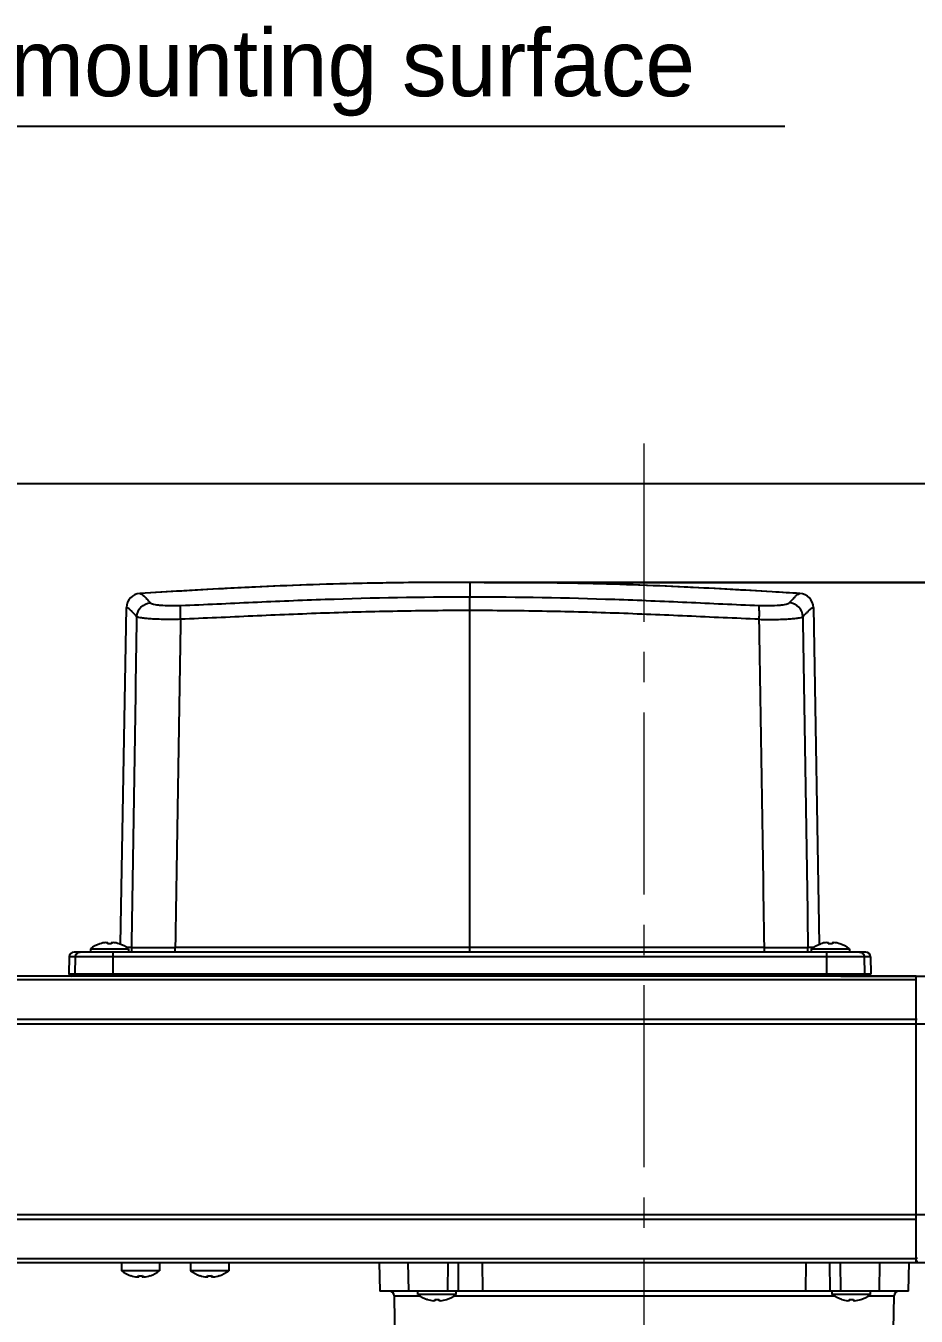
# Model space of a CAD drawing. Header units: millimetres. Extents: x 4086 to 8300, y 123 to 1549.
# Drawn here: x 6868.9 to 6962.2, y 1010.3 to 1145.4 of the extents above; entities that cross this region are included whole.
import ezdxf
from ezdxf import colors
from ezdxf.entities.mleader import LeaderData, LeaderLine
from ezdxf.math import Vec2, Vec3

# ---------------------------------------------------------------- set-up
doc = ezdxf.new("R2010")
doc.units = ezdxf.units.MM
doc.linetypes.add('CENTER2', pattern=[28.575, 19.05, -3.175, 3.175, -3.175])
doc.layers.add('中心线层', color=7, linetype='CENTER2', lineweight=0)
doc.layers.add('标注层', color=7, linetype='Continuous', lineweight=0)
doc.layers.add('外形图', color=7, linetype='Continuous')
doc.styles.add('思源黑', font='SourceHanSansCN-Normal.ttf')
doc.dimstyles.new('尺寸标注_1_4比例', dxfattribs={"dimtxt": 7, "dimasz": 6, "dimexe": 2, "dimexo": 1.5, "dimgap": 1, "dimtad": 1, "dimdec": 1, "dimlfac": 4, "dimdsep": 46, "dimtxsty": '思源黑', "dimcen": 0.09, "dimadec": 0, "dimazin": 0, "dimtp": 0.01, "dimtm": 0.01, "dimtfac": 1, "dimtdec": 1, "dimtofl": 0, "dimtmove": 0, "dimatfit": 3, "dimfxl": 1, "dimtolj": 1, "dimarcsym": 0})

# ---------------------------------------------------------------- blocks, each defined once
blk = doc.blocks.new('*D1290')
at = {"layer": 'Defpoints', "color": 0}
for p in [(6705.98, 1089.99), (6723.13, 1089.99), (7085.41, 872.48)]:
    blk.add_point(p, dxfattribs=at)
at = {"layer": '标注层', "color": 0, "lineweight": -2}
for p, q in [((6721.63, 1089.99), (6703.98, 1089.99)), ((6705.98, 878.48), (6705.98, 1083.99)), ((7083.91, 872.48), (6703.98, 872.48))]:
    blk.add_line(p, q, dxfattribs=at)
at = {"layer": '标注层', "color": 0}
for points in [[(6706.98, 1083.99), (6704.98, 1083.99), (6705.98, 1089.99)], [(6704.98, 878.48), (6706.98, 878.48), (6705.98, 872.48)]]:
    blk.add_solid(points, dxfattribs=at)
at = {"layer": '标注层', "color": 0, "insert": (6701.35, 981.24), "char_height": 7, "attachment_point": 5, "rotation": 90, "style": '思源黑'}
blk.add_mtext('\\A1;435.2', dxfattribs=at)
blk = doc.blocks.new('*D1292')
at = {"layer": 'Defpoints', "color": 0}
for p in [(6827.13, 1097.49), (6990.69, 1097.49), (6915.43, 1087.13)]:
    blk.add_point(p, dxfattribs=at)
at = {"layer": '标注层', "color": 0, "lineweight": -2}
for p, q in [((6990.69, 1103.49), (6990.69, 1121.12)), ((6828.63, 1097.49), (6992.69, 1097.49)), ((6916.93, 1087.13), (6992.69, 1087.13)), ((6990.69, 1081.13), (6990.69, 1075.13))]:
    blk.add_line(p, q, dxfattribs=at)
at = {"layer": '标注层', "color": 0}
for points in [[(6989.69, 1103.49), (6991.69, 1103.49), (6990.69, 1097.49)], [(6991.69, 1081.13), (6989.69, 1081.13), (6990.69, 1087.13)]]:
    blk.add_solid(points, dxfattribs=at)
at = {"layer": '标注层', "color": 0, "insert": (6986.13, 1115.3), "char_height": 7, "attachment_point": 5, "rotation": 90, "style": '思源黑'}
blk.add_mtext('\\A1;22', dxfattribs=at)
blk = doc.blocks.new('*D1293')
at = {"layer": 'Defpoints', "color": 0}
for p in [(6915.43, 1087.14), (6990.69, 1087.14), (6952.79, 1045.88)]:
    blk.add_point(p, dxfattribs=at)
at = {"layer": '标注层', "color": 0, "lineweight": -2}
for p, q in [((6916.93, 1087.14), (6992.69, 1087.14)), ((6990.69, 1051.88), (6990.69, 1081.14)), ((6954.29, 1045.88), (6992.69, 1045.88))]:
    blk.add_line(p, q, dxfattribs=at)
at = {"layer": '标注层', "color": 0}
for points in [[(6991.69, 1081.14), (6989.69, 1081.14), (6990.69, 1087.14)], [(6989.69, 1051.88), (6991.69, 1051.88), (6990.69, 1045.88)]]:
    blk.add_solid(points, dxfattribs=at)
at = {"layer": '标注层', "color": 0, "insert": (6986.06, 1066.51), "char_height": 7, "attachment_point": 5, "rotation": 90, "style": '思源黑'}
blk.add_mtext('\\A1;80.3', dxfattribs=at)
blk = doc.blocks.new('*D1294')
at = {"layer": 'Defpoints', "color": 0}
for p in [(6962.18, 1045.88), (6990.69, 1045.88), (6933.68, 1015.88)]:
    blk.add_point(p, dxfattribs=at)
at = {"layer": '标注层', "color": 0, "lineweight": -2}
for p, q in [((6963.68, 1045.88), (6992.69, 1045.88)), ((6990.69, 1021.88), (6990.69, 1039.88)), ((6935.18, 1015.88), (6992.69, 1015.88))]:
    blk.add_line(p, q, dxfattribs=at)
at = {"layer": '标注层', "color": 0}
for points in [[(6991.69, 1039.88), (6989.69, 1039.88), (6990.69, 1045.88)], [(6989.69, 1021.88), (6991.69, 1021.88), (6990.69, 1015.88)]]:
    blk.add_solid(points, dxfattribs=at)
at = {"layer": '标注层', "color": 0, "insert": (6986.06, 1030.88), "char_height": 7, "attachment_point": 5, "rotation": 90, "style": '思源黑'}
blk.add_mtext('\\A1;120', dxfattribs=at)
blk = doc.blocks.new('*D1296')
at = {"layer": 'Defpoints', "color": 0}
for p in [(6825.63, 1097.49), (7146.83, 1097.49), (7071.18, 836.63)]:
    blk.add_point(p, dxfattribs=at)
at = {"layer": '标注层', "color": 0, "lineweight": -2}
for p, q in [((6827.13, 1097.49), (7148.83, 1097.49)), ((7146.83, 842.63), (7146.83, 1091.49)), ((7072.68, 836.63), (7148.83, 836.63))]:
    blk.add_line(p, q, dxfattribs=at)
at = {"layer": '标注层', "color": 0}
for points in [[(7147.83, 1091.49), (7145.83, 1091.49), (7146.83, 1097.49)], [(7145.83, 842.63), (7147.83, 842.63), (7146.83, 836.63)]]:
    blk.add_solid(points, dxfattribs=at)
at = {"layer": '标注层', "color": 0, "insert": (7142.2, 969.51), "char_height": 7, "attachment_point": 5, "rotation": 90, "style": '思源黑'}
blk.add_mtext('\\A1;523.7', dxfattribs=at)
blk = doc.blocks.new('*D1348')
at = {"layer": 'Defpoints', "color": 0}
for p in [(6763.68, 1015.88), (6766.1, 1015.88), (6905.35, 908.39)]:
    blk.add_point(p, dxfattribs=at)
at = {"layer": '标注层', "color": 0, "lineweight": -2}
for p, q in [((6765.18, 1015.88), (6768.1, 1015.88)), ((6766.1, 914.39), (6766.1, 1009.88)), ((6903.85, 908.39), (6764.1, 908.39))]:
    blk.add_line(p, q, dxfattribs=at)
at = {"layer": '标注层', "color": 0}
for points in [[(6767.1, 1009.88), (6765.1, 1009.88), (6766.1, 1015.88)], [(6765.1, 914.39), (6767.1, 914.39), (6766.1, 908.39)]]:
    blk.add_solid(points, dxfattribs=at)
at = {"layer": '标注层', "color": 0, "insert": (6761.46, 962.14), "char_height": 7, "attachment_point": 5, "rotation": 90, "style": '思源黑'}
blk.add_mtext('\\A1;430', dxfattribs=at)
blk = doc.blocks.new('*D1349')
at = {"layer": 'Defpoints', "color": 0}
for p in [(6817.4, 1097.49), (7115.06, 1097.49), (7067.16, 1012.17)]:
    blk.add_point(p, dxfattribs=at)
at = {"layer": '标注层', "color": 0, "lineweight": -2}
for p, q in [((6818.9, 1097.49), (7117.06, 1097.49)), ((7115.06, 1018.17), (7115.06, 1091.49)), ((7068.66, 1012.17), (7117.06, 1012.17))]:
    blk.add_line(p, q, dxfattribs=at)
at = {"layer": '标注层', "color": 0}
for points in [[(7116.06, 1091.49), (7114.06, 1091.49), (7115.06, 1097.49)], [(7114.06, 1018.17), (7116.06, 1018.17), (7115.06, 1012.17)]]:
    blk.add_solid(points, dxfattribs=at)
at = {"layer": '标注层', "color": 0, "insert": (7110.43, 1054.83), "char_height": 7, "attachment_point": 5, "rotation": 90, "style": '思源黑'}
blk.add_mtext('\\A1;167.3', dxfattribs=at)

msp = doc.modelspace()

# ---------------------------------------------------------------- linework, layer by layer
at = {"layer": '中心线层'}
msp.add_line((6933.6752, 854.417), (6933.6752, 1101.6827), dxfattribs=at)
at = {"layer": '外形图', "color": 7, "linetype": 'Continuous'}
for p, q in [((6900.6154, 1086.9401), (6897.7497, 1086.8452)), ((6903.5792, 1087.0163), (6900.6155, 1086.9401)), ((6906.6399, 1087.0729), (6903.5791, 1087.0163)), ((6904.1341, 1087.0282), (6903.8866, 1087.023)), ((6909.7986, 1087.1105), (6906.6399, 1087.0729)), ((6914.259, 1087.1338), (6909.7986, 1087.1105)), ((6917.3203, 1087.1321), (6913.0623, 1087.1305)), ((6915.4252, 1087.1346), (6915.4252, 1087.1351)), ((6915.4252, 1087.1351), (6915.4252, 1086.2325)), ((6921.0518, 1087.1105), (6917.3203, 1087.1321)), ((6926.9641, 1087.023), (6926.7167, 1087.0282)), ((6880.8565, 1085.9683), (6880.8571, 1085.9683)), ((6889.7427, 1086.4795), (6887.2578, 1086.3434)), ((6892.761, 1086.6326), (6892.5945, 1086.6245)), ((6897.7499, 1086.8452), (6894.9836, 1086.7342)), ((6915.4252, 1086.2325), (6915.4252, 1085.6334)), ((6915.4252, 1084.1871), (6915.4252, 1085.6335)), ((6938.2572, 1086.6245), (6938.0912, 1086.6325)), ((6949.9933, 1085.9683), (6943.5926, 1086.3434)), ((6949.9933, 1085.9683), (6949.9938, 1085.9683)), ((6878.8319, 1049.2195), (6879.4459, 1084.4972)), ((6951.4044, 1084.4971), (6952.0185, 1049.2139)), ((6915.4252, 1048.3846), (6915.4252, 1084.1871)), ((6876.6676, 1049.2745), (6876.6714, 1049.2679)), ((6877.4552, 1049.406), (6877.4552, 1049.2679)), ((6877.8952, 1049.406), (6877.8952, 1049.2679)), ((6878.6789, 1049.2679), (6878.6827, 1049.2745)), ((6952.1676, 1049.2745), (6952.1714, 1049.2679)), ((6952.9552, 1049.406), (6952.9552, 1049.2679)), ((6953.3952, 1049.406), (6953.3952, 1049.2679)), ((6954.1789, 1049.2679), (6954.1827, 1049.2745)), ((6873.4602, 1047.8933), (6873.4296, 1046.139)), ((6957.3901, 1047.8933), (6873.4602, 1047.8933)), ((6956.8902, 1048.3846), (6873.9601, 1048.3846)), ((6874.0782, 1046.139), (6874.1087, 1047.8933)), ((6875.6752, 1048.7464), (6875.6752, 1048.3846)), ((6875.6752, 1048.7464), (6879.6752, 1048.7464)), ((6878.0613, 1045.8846), (6878.0613, 1048.3846)), ((6880.0107, 1048.8846), (6879.4765, 1048.8846)), ((6879.6752, 1048.7464), (6879.6752, 1048.3846)), ((6880.0063, 1048.3846), (6880.0063, 1048.8846)), ((6880.0071, 1048.8847), (6884.5643, 1048.8845)), ((6884.5635, 1048.3846), (6884.5635, 1048.8846)), ((6946.2862, 1048.8846), (6950.8432, 1048.8847)), ((6946.2868, 1048.3846), (6946.2868, 1048.8846)), ((6951.3956, 1048.8846), (6950.8396, 1048.8846)), ((6950.844, 1048.3846), (6950.844, 1048.8846)), ((6951.1752, 1048.7464), (6955.1752, 1048.7464)), ((6951.1752, 1048.7464), (6951.1752, 1048.3846)), ((6952.789, 1048.3846), (6952.789, 1045.8846)), ((6955.1752, 1048.7464), (6955.1752, 1048.3846)), ((6956.7416, 1047.8933), (6956.7721, 1046.139)), ((6957.3901, 1047.8933), (6957.4207, 1046.139)), ((6962.1752, 1045.8846), (6763.6752, 1045.8846)), ((6962.1752, 1045.4768), (6763.6752, 1045.4768)), ((6873.4296, 1046.139), (6957.4207, 1046.139)), ((6962.1752, 1015.8846), (6962.1752, 1045.8846)), ((6763.6752, 1041.3846), (6962.1752, 1041.3846)), ((6761.0946, 1040.8846), (6964.7557, 1040.8846)), ((6964.7557, 1020.8846), (6761.0946, 1020.8846)), ((6962.1752, 1020.3846), (6763.6752, 1020.3846)), ((6763.6752, 1016.2924), (6962.1752, 1016.2924)), ((6763.6752, 1015.8846), (6962.1752, 1015.8846)), ((6878.9252, 1015.8846), (6878.9252, 1015.0229)), ((6882.9252, 1015.8846), (6882.9252, 1015.0229)), ((6886.1752, 1015.8846), (6886.1752, 1015.0229)), ((6890.1752, 1015.8846), (6890.1752, 1015.0229)), ((6905.9252, 1015.8846), (6905.9775, 1012.8846)), ((6909.0294, 1012.8846), (6908.9771, 1015.8846)), ((6913.1009, 1015.8846), (6913.0813, 1012.8846)), ((6914.2219, 1012.8846), (6914.2415, 1015.8846)), ((6916.6986, 1015.8846), (6916.7306, 1012.8846)), ((6950.6196, 1012.8846), (6950.6516, 1015.8846)), ((6953.1084, 1015.8846), (6953.128, 1012.8846)), ((6954.2693, 1012.8846), (6954.2497, 1015.8846)), ((6958.3209, 1012.8846), (6958.3732, 1015.8846)), ((6961.3728, 1012.8846), (6961.4252, 1015.8846)), ((6882.9252, 1015.0229), (6878.9252, 1015.0229)), ((6879.9214, 1014.5013), (6879.9176, 1014.4947)), ((6880.7052, 1014.3632), (6880.7052, 1014.5013)), ((6881.1452, 1014.5013), (6881.1452, 1014.3632)), ((6881.9327, 1014.4947), (6881.9289, 1014.5013)), ((6890.1752, 1015.0229), (6886.1752, 1015.0229)), ((6887.1714, 1014.5013), (6887.1676, 1014.4947)), ((6887.9552, 1014.3632), (6887.9552, 1014.5013)), ((6888.3952, 1014.5013), (6888.3952, 1014.3632)), ((6889.1827, 1014.4947), (6889.1789, 1014.5013)), ((6961.3728, 1012.8846), (6905.9775, 1012.8846)), ((6909.9752, 1012.5229), (6909.9752, 1012.8846)), ((6913.9752, 1012.5229), (6913.9752, 1012.8846)), ((6953.3752, 1012.5229), (6953.3752, 1012.8846)), ((6957.3752, 1012.5229), (6957.3752, 1012.8846)), ((6907.4859, 1012.3757), (6907.7214, 998.8846)), ((6907.4859, 1012.3757), (6910.2099, 1012.3757)), ((6913.9752, 1012.5229), (6909.9752, 1012.5229)), ((6910.9714, 1012.0013), (6910.9676, 1011.9947)), ((6911.7552, 1012.0013), (6911.7552, 1011.8632)), ((6912.1952, 1011.8632), (6912.1952, 1012.0013)), ((6912.9827, 1011.9947), (6912.9789, 1012.0013)), ((6913.7363, 1012.3757), (6953.6063, 1012.3757)), ((6957.3752, 1012.5229), (6953.3752, 1012.5229)), ((6954.3714, 1012.0013), (6954.3676, 1011.9947)), ((6955.1552, 1012.0013), (6955.1552, 1011.8632)), ((6955.5952, 1012.0013), (6955.5952, 1011.8632)), ((6956.3827, 1011.9947), (6956.3789, 1012.0013)), ((6957.1636, 1012.3757), (6959.8644, 1012.3757)), ((6959.6289, 998.8846), (6959.8644, 1012.3757))]:
    msp.add_line(p, q, dxfattribs=at)
for points in [[(6927.2713, 1087.0163), (6924.2105, 1087.0729), (6921.0518, 1087.1105)], [(6938.5359, 1086.6109), (6935.8669, 1086.7342), (6933.1006, 1086.8452), (6930.235, 1086.9401), (6927.2713, 1087.0163)], [(6887.2581, 1086.3434), (6884.8619, 1086.206), (6880.8571, 1085.9683)], [(6894.9836, 1086.7342), (6892.3147, 1086.6109), (6889.7429, 1086.4795)], [(6943.5926, 1086.3434), (6941.1078, 1086.4795), (6938.5359, 1086.6109)]]:
    msp.add_lwpolyline(points, dxfattribs=at)
for centre, radius, start, end in [((6912.4498, 684.3016), 402.8124, 91.218127, 92.801642), ((6914.2887, 589.382), 497.7497, 90.172534, 91.168968), ((6916.5617, 589.3896), 497.7422, 88.830962, 89.827473), ((6917.9403, 671.1866), 415.9343, 87.223073, 88.756851), ((6880.9465, 1084.471), 1.5, 93.442847, 178.999994), ((6949.9038, 1084.471), 1.5, 0.999955, 86.55718), ((6953.7041, 1081.3619), 5.9999, 135.968159, 136.324452), ((6875.1319, 1079.2017), 6.9094, 44.246299, 44.79126), ((6877.6752, 1046.1846), 3.2425, 96.552172, 108.032352), ((6877.6751, 1045.6043), 3.6702, 86.563644, 93.436356), ((6877.6752, 1046.1846), 3.2425, 71.967648, 83.447828), ((6877.6635, 1046.1627), 3.2745, 52.095773, 71.865149), ((6953.1752, 1046.1846), 3.2425, 96.552172, 108.032352), ((6953.1751, 1045.6043), 3.6702, 86.563644, 93.436356), ((6953.1752, 1046.1846), 3.2425, 71.967648, 83.447828), ((6953.1752, 1046.1846), 3.25, 52.020128, 71.939792), ((6873.9601, 1047.8846), 0.5, 89.999638, 178.999828), ((6956.8902, 1047.8846), 0.5, 1.000172, 90.000362), ((6873.6796, 1046.1346), 0.25, 178.999847, 269.999992), ((6957.1708, 1046.1346), 0.25, 270.000008, 1.000153), ((6962.4252, 1016.1346), 0.25, 180, 270), ((6880.9252, 1017.5846), 3.25, 232.020128, 251.939792), ((6880.9252, 1017.5846), 3.2425, 251.967648, 263.447828), ((6880.9252, 1018.1674), 3.6727, 266.565833, 273.434167), ((6880.9252, 1017.5846), 3.2425, 276.552172, 288.032352), ((6880.9252, 1017.5846), 3.25, 288.060208, 307.979872), ((6888.1752, 1017.5846), 3.25, 232.020128, 251.939792), ((6888.1752, 1017.5846), 3.2425, 251.967648, 263.447828), ((6888.1752, 1018.1674), 3.6727, 266.565833, 273.434167), ((6888.1752, 1017.5846), 3.2425, 276.552172, 288.032352), ((6888.1752, 1017.5846), 3.25, 288.060208, 307.979872), ((6906.986, 1012.3669), 0.5, 1, 89), ((6960.3643, 1012.3669), 0.5, 91, 179), ((6911.9752, 1015.0846), 3.2425, 251.967648, 263.447828), ((6911.9751, 1015.665), 3.6702, 266.563644, 273.436356), ((6911.9752, 1015.0846), 3.2425, 276.552172, 288.032352), ((6911.9752, 1015.0846), 3.25, 288.060208, 307.979872), ((6955.3752, 1015.0846), 3.2425, 251.967648, 263.447828), ((6955.3751, 1015.665), 3.6702, 266.563644, 273.436356), ((6955.3752, 1015.0846), 3.2425, 276.552172, 288.032352), ((6955.3635, 1015.1065), 3.2745, 288.134851, 307.904227)]:
    msp.add_arc(centre, radius, start, end, dxfattribs=at)
for points, knots in [([(6892.5945, 1086.6245), (6891.6065, 1086.5768), (6887.6928, 1086.3762), (6883.7808, 1086.1442), (6880.8565, 1085.9683)], [0, 0, 0, 0, 0.25241043, 1, 1, 1, 1]), ([(6880.8571, 1085.9683), (6880.872, 1085.9692), (6880.9292, 1085.9539), (6881.0519, 1085.8954), (6881.2493, 1085.7463), (6881.3925, 1085.603), (6881.4781, 1085.513)], [0, 0, 0, 0, 0.0574649, 0.22186709, 0.52287428, 1, 1, 1, 1]), ([(6885.1546, 1084.7179), (6887.6668, 1084.8189), (6892.6994, 1085.0582), (6902.786, 1085.4857), (6910.3679, 1085.6257), (6915.4252, 1085.6335)], [0, 0, 0, 0, 0.24904439, 0.49905633, 1, 1, 1, 1]), ([(6915.4252, 1085.6335), (6920.4824, 1085.6257), (6928.0643, 1085.4857), (6938.1509, 1085.0582), (6943.1835, 1084.8189), (6945.6957, 1084.7179)], [0, 0, 0, 0, 0.50094308, 0.75095521, 1, 1, 1, 1]), ([(6949.9938, 1085.9683), (6949.0299, 1086.0263), (6945.1185, 1086.2599), (6941.2064, 1086.4819), (6938.2572, 1086.6245)], [0, 0, 0, 0, 0.24646333, 1, 1, 1, 1]), ([(6949.3904, 1085.5322), (6949.4738, 1085.6183), (6949.6137, 1085.7552), (6949.8043, 1085.8991), (6949.9241, 1085.9546), (6949.9791, 1085.9683), (6949.9935, 1085.9682)], [0, 0, 0, 0, 0.47664093, 0.77797375, 0.94275624, 1, 1, 1, 1]), ([(6880.0353, 1084.0695), (6879.9883, 1084.1169), (6879.9019, 1084.201), (6879.7799, 1084.3092), (6879.6784, 1084.3877), (6879.5964, 1084.4408), (6879.5325, 1084.4724), (6879.4922, 1084.4889), (6879.467, 1084.4935), (6879.4578, 1084.4979), (6879.4468, 1084.4943), (6879.4468, 1084.4971)], [0, 0, 0, 0, 0.27177587, 0.49112707, 0.66334589, 0.7940228, 0.88865402, 0.95209346, 0.97340349, 0.98830428, 1, 1, 1, 1]), ([(6880.5494, 1083.5308), (6880.5609, 1083.893), (6880.8693, 1084.6346), (6881.6006, 1084.9671), (6881.9633, 1084.9905)], [0, 0, 0, 0, 0.49923551, 1, 1, 1, 1]), ([(6881.4781, 1085.513), (6881.5134, 1085.4759), (6881.6754, 1085.302), (6881.835, 1085.1259), (6881.9633, 1084.9906)], [0, 0, 0, 0, 0.21530486, 1, 1, 1, 1]), ([(6881.9632, 1084.9905), (6881.9951, 1084.9567), (6882.1105, 1084.9035), (6882.3277, 1084.8436), (6882.6374, 1084.7908), (6883.2011, 1084.7286), (6884.0506, 1084.6924), (6884.768, 1084.7023), (6885.1546, 1084.7179)], [0, 0, 0, 0, 0.04316764, 0.11353324, 0.21114246, 0.33373717, 0.6406062, 1, 1, 1, 1]), ([(6885.1139, 1083.2635), (6885.1074, 1083.4308), (6885.0987, 1083.7524), (6885.1009, 1084.1845), (6885.1131, 1084.4839), (6885.1346, 1084.6466), (6885.1463, 1084.6998), (6885.1546, 1084.7179)], [0, 0, 0, 0, 0.34440599, 0.6615025, 0.88933813, 0.95907315, 1, 1, 1, 1]), ([(6945.6957, 1084.7179), (6946.0823, 1084.7024), (6946.7996, 1084.6924), (6947.6492, 1084.7287), (6948.2128, 1084.7908), (6948.5225, 1084.8435), (6948.7398, 1084.9035), (6948.8551, 1084.9568), (6948.887, 1084.9905)], [0, 0, 0, 0, 0.3593919, 0.66625149, 0.78884027, 0.8864554, 0.95683319, 1, 1, 1, 1]), ([(6945.7364, 1083.2635), (6945.7429, 1083.4287), (6945.7515, 1083.7481), (6945.7495, 1084.1791), (6945.7375, 1084.4802), (6945.7159, 1084.6452), (6945.7042, 1084.6995), (6945.6957, 1084.7179)], [0, 0, 0, 0, 0.34016508, 0.65682998, 0.88720823, 0.95826029, 1, 1, 1, 1]), ([(6948.887, 1084.9905), (6948.9325, 1085.0389), (6949.0921, 1085.21), (6949.2488, 1085.384), (6949.3646, 1085.5053)], [0, 0, 0, 0, 0.28356399, 1, 1, 1, 1]), ([(6950.3009, 1083.5308), (6950.2894, 1083.8934), (6949.9806, 1084.635), (6949.2493, 1084.9671), (6948.887, 1084.9905)], [0, 0, 0, 0, 0.49980152, 1, 1, 1, 1]), ([(6951.4044, 1084.4971), (6951.4043, 1084.5002), (6951.3865, 1084.5007), (6951.348, 1084.4821), (6951.23, 1084.434), (6951.0506, 1084.2984), (6950.9132, 1084.1648), (6950.83, 1084.0811)], [0, 0, 0, 0, 0.01275331, 0.04981188, 0.20850364, 0.5081117, 1, 1, 1, 1]), ([(6880.5494, 1083.5308), (6880.5052, 1083.5768), (6880.349, 1083.7405), (6880.1948, 1083.9062), (6880.0814, 1084.0226)], [0, 0, 0, 0, 0.28180813, 1, 1, 1, 1]), ([(6885.1136, 1083.2635), (6884.5614, 1083.2516), (6883.7592, 1083.2438), (6882.7353, 1083.2684), (6882.0758, 1083.2987), (6881.5185, 1083.3408), (6881.0767, 1083.3905), (6880.7688, 1083.4489), (6880.6029, 1083.495), (6880.5531, 1083.5308)], [0, 0, 0, 0, 0.36137411, 0.52469422, 0.67004366, 0.79317388, 0.89061984, 0.95989858, 1, 1, 1, 1]), ([(6915.4252, 1084.1871), (6912.8962, 1084.1779), (6907.8385, 1084.131), (6901.5188, 1083.9596), (6896.4662, 1083.7679), (6891.4196, 1083.5406), (6887.6357, 1083.3732), (6885.1138, 1083.2635)], [0, 0, 0, 0, 0.25015964, 0.50029638, 0.62532816, 0.75031079, 1, 1, 1, 1]), ([(6945.7365, 1083.2635), (6943.2147, 1083.3731), (6939.4307, 1083.5406), (6934.3841, 1083.7679), (6929.3315, 1083.9595), (6923.0118, 1084.131), (6917.9541, 1084.1764), (6915.4252, 1084.1871)], [0, 0, 0, 0, 0.24968824, 0.37467028, 0.49970163, 0.74983998, 1, 1, 1, 1]), ([(6945.7365, 1083.2635), (6946.2887, 1083.2509), (6947.091, 1083.2442), (6948.1149, 1083.2682), (6948.7745, 1083.2986), (6949.3317, 1083.3408), (6949.7736, 1083.3906), (6950.0815, 1083.4489), (6950.2473, 1083.4951), (6950.2972, 1083.5308)], [0, 0, 0, 0, 0.36136573, 0.52471694, 0.67006763, 0.79318214, 0.89061766, 0.95989914, 1, 1, 1, 1]), ([(6950.685, 1083.9343), (6950.6561, 1083.905), (6950.5258, 1083.773), (6950.398, 1083.6385), (6950.3019, 1083.5308)], [0, 0, 0, 0, 0.2218858, 1, 1, 1, 1]), ([(6950.83, 1084.0811), (6950.8185, 1084.0696), (6950.77, 1084.0207), (6950.7218, 1083.9717), (6950.685, 1083.9343)], [0, 0, 0, 0, 0.23691678, 1, 1, 1, 1]), ([(6877.3052, 1049.406), (6877.3149, 1049.4071), (6877.3505, 1049.4107), (6877.3862, 1049.4131), (6877.4121, 1049.4131)], [0, 0, 0, 0, 0.27500189, 1, 1, 1, 1]), ([(6877.435, 1049.4123), (6877.4379, 1049.412), (6877.4439, 1049.411), (6877.4552, 1049.4102), (6877.4552, 1049.406)], [0, 0, 0, 0, 0.4096573, 1, 1, 1, 1]), ([(6877.8952, 1049.406), (6877.8952, 1049.4102), (6877.9064, 1049.411), (6877.9124, 1049.412), (6877.9153, 1049.4123)], [0, 0, 0, 0, 0.59037011, 1, 1, 1, 1]), ([(6952.8052, 1049.406), (6952.8149, 1049.4071), (6952.8505, 1049.4107), (6952.8862, 1049.4131), (6952.9121, 1049.4131)], [0, 0, 0, 0, 0.27500189, 1, 1, 1, 1]), ([(6952.935, 1049.4123), (6952.9379, 1049.412), (6952.9439, 1049.411), (6952.9552, 1049.4102), (6952.9552, 1049.406)], [0, 0, 0, 0, 0.4096573, 1, 1, 1, 1]), ([(6953.3952, 1049.406), (6953.3952, 1049.4102), (6953.4064, 1049.411), (6953.4124, 1049.412), (6953.4153, 1049.4123)], [0, 0, 0, 0, 0.59037011, 1, 1, 1, 1]), ([(6874.1087, 1047.8933), (6874.1109, 1048.0195), (6874.219, 1048.28), (6874.4812, 1048.3846), (6874.6071, 1048.3846)], [0, 0, 0, 0, 0.50054682, 1, 1, 1, 1]), ([(6915.4251, 1048.8773), (6912.8003, 1048.879), (6902.5132, 1048.8861), (6892.2261, 1048.8876), (6884.5639, 1048.8814)], [0, 0, 0, 0, 0.25515801, 1, 1, 1, 1]), ([(6946.2865, 1048.8814), (6943.7706, 1048.8834), (6933.4835, 1048.8883), (6923.1964, 1048.8822), (6915.4252, 1048.8773)], [0, 0, 0, 0, 0.24456257, 1, 1, 1, 1]), ([(6956.2432, 1048.3846), (6956.3691, 1048.3846), (6956.6313, 1048.28), (6956.7394, 1048.0195), (6956.7416, 1047.8933)], [0, 0, 0, 0, 0.49945318, 1, 1, 1, 1]), ([(6874.3274, 1045.8846), (6874.2639, 1045.8846), (6874.1311, 1045.938), (6874.0784, 1046.0708), (6874.0782, 1046.1346)], [0, 0, 0, 0, 0.49869279, 1, 1, 1, 1]), ([(6956.7721, 1046.1346), (6956.7719, 1046.0708), (6956.7192, 1045.938), (6956.5864, 1045.8846), (6956.5229, 1045.8846)], [0, 0, 0, 0, 0.50130721, 1, 1, 1, 1]), ([(6962.1752, 1041.3534), (6962.1752, 1041.357), (6962.1886, 1041.3639), (6962.226, 1041.3738), (6962.2668, 1041.3779), (6962.2972, 1041.3801)], [0, 0, 0, 0, 0.08645359, 0.2814898, 1, 1, 1, 1]), ([(6962.1752, 1016.4405), (6962.1752, 1016.4283), (6962.1907, 1016.3674), (6962.2512, 1016.3296), (6962.2972, 1016.3137)], [0, 0, 0, 0, 0.19970507, 1, 1, 1, 1]), ([(6880.7052, 1014.3632), (6880.7052, 1014.3591), (6880.6939, 1014.3582), (6880.6879, 1014.3572), (6880.685, 1014.357)], [0, 0, 0, 0, 0.59036711, 1, 1, 1, 1]), ([(6881.1653, 1014.357), (6881.1624, 1014.3572), (6881.1564, 1014.3582), (6881.1452, 1014.3591), (6881.1452, 1014.3632)], [0, 0, 0, 0, 0.40966228, 1, 1, 1, 1]), ([(6881.2952, 1014.3632), (6881.2856, 1014.3621), (6881.2506, 1014.3586), (6881.2155, 1014.3562), (6881.1899, 1014.3561)], [0, 0, 0, 0, 0.27381897, 1, 1, 1, 1]), ([(6887.9552, 1014.3632), (6887.9552, 1014.3591), (6887.9439, 1014.3582), (6887.9379, 1014.3572), (6887.935, 1014.357)], [0, 0, 0, 0, 0.59036711, 1, 1, 1, 1]), ([(6888.4153, 1014.357), (6888.4124, 1014.3572), (6888.4064, 1014.3582), (6888.3952, 1014.3591), (6888.3952, 1014.3632)], [0, 0, 0, 0, 0.40966228, 1, 1, 1, 1]), ([(6888.5452, 1014.3632), (6888.5356, 1014.3621), (6888.5006, 1014.3586), (6888.4655, 1014.3562), (6888.4399, 1014.3561)], [0, 0, 0, 0, 0.27381897, 1, 1, 1, 1]), ([(6911.7552, 1011.8632), (6911.7552, 1011.8591), (6911.7439, 1011.8582), (6911.738, 1011.8572), (6911.7351, 1011.857)], [0, 0, 0, 0, 0.59037011, 1, 1, 1, 1]), ([(6912.2153, 1011.857), (6912.2124, 1011.8572), (6912.2064, 1011.8582), (6912.1952, 1011.8591), (6912.1952, 1011.8632)], [0, 0, 0, 0, 0.4096573, 1, 1, 1, 1]), ([(6912.3452, 1011.8632), (6912.3354, 1011.8621), (6912.2999, 1011.8585), (6912.2641, 1011.8561), (6912.2382, 1011.8561)], [0, 0, 0, 0, 0.27500189, 1, 1, 1, 1]), ([(6955.1552, 1011.8632), (6955.1552, 1011.8591), (6955.1439, 1011.8582), (6955.138, 1011.8572), (6955.1351, 1011.857)], [0, 0, 0, 0, 0.59037011, 1, 1, 1, 1]), ([(6955.6153, 1011.857), (6955.6124, 1011.8572), (6955.6064, 1011.8582), (6955.5952, 1011.8591), (6955.5952, 1011.8632)], [0, 0, 0, 0, 0.4096573, 1, 1, 1, 1]), ([(6955.7452, 1011.8632), (6955.7354, 1011.8621), (6955.6999, 1011.8585), (6955.6641, 1011.8561), (6955.6382, 1011.8561)], [0, 0, 0, 0, 0.27500189, 1, 1, 1, 1])]:
    msp.add_open_spline(points, degree=3, knots=knots, dxfattribs=at)
for points in [[(6880.0071, 1048.8847), (6880.1873, 1060.4334), (6880.3727, 1071.982), (6880.5531, 1083.5308)], [(6885.1136, 1083.2635), (6884.9304, 1071.8039), (6884.7472, 1060.3442), (6884.5643, 1048.8845)], [(6946.2862, 1048.8846), (6946.103, 1060.3442), (6945.92, 1071.8039), (6945.7365, 1083.2635)], [(6950.2972, 1083.5308), (6950.4776, 1071.982), (6950.6629, 1060.4334), (6950.8432, 1048.8847)], [(6876.6676, 1049.2745), (6876.3113, 1049.1583), (6875.9706, 1048.9768), (6875.6752, 1048.7463)], [(6877.4121, 1049.4131), (6877.4197, 1049.4131), (6877.4274, 1049.4129), (6877.435, 1049.4123)], [(6877.9153, 1049.4123), (6877.9229, 1049.4129), (6877.9306, 1049.4131), (6877.9382, 1049.4131)], [(6877.9382, 1049.4131), (6877.9489, 1049.4131), (6877.9595, 1049.4128), (6877.9701, 1049.4123)], [(6877.9701, 1049.4123), (6877.9952, 1049.4111), (6878.0202, 1049.4088), (6878.0452, 1049.406)], [(6951.1752, 1048.7463), (6951.4706, 1048.9768), (6951.8113, 1049.1583), (6952.1676, 1049.2745)], [(6952.9121, 1049.4131), (6952.9197, 1049.4131), (6952.9274, 1049.4129), (6952.935, 1049.4123)], [(6953.4153, 1049.4123), (6953.4229, 1049.4129), (6953.4306, 1049.4131), (6953.4382, 1049.4131)], [(6953.4382, 1049.4131), (6953.4489, 1049.4131), (6953.4595, 1049.4128), (6953.4701, 1049.4123)], [(6953.4701, 1049.4123), (6953.4952, 1049.4111), (6953.5202, 1049.4088), (6953.5452, 1049.406)], [(6880.6302, 1014.357), (6880.6051, 1014.3582), (6880.5801, 1014.3604), (6880.5552, 1014.3632)], [(6880.6604, 1014.3561), (6880.6503, 1014.3562), (6880.6402, 1014.3565), (6880.6302, 1014.357)], [(6880.685, 1014.357), (6880.6768, 1014.3563), (6880.6686, 1014.3561), (6880.6604, 1014.3561)], [(6881.1899, 1014.3561), (6881.1817, 1014.3561), (6881.1735, 1014.3563), (6881.1653, 1014.357)], [(6887.8802, 1014.357), (6887.8551, 1014.3582), (6887.8301, 1014.3604), (6887.8052, 1014.3632)], [(6887.9104, 1014.3561), (6887.9003, 1014.3562), (6887.8902, 1014.3565), (6887.8802, 1014.357)], [(6887.935, 1014.357), (6887.9268, 1014.3563), (6887.9186, 1014.3561), (6887.9104, 1014.3561)], [(6888.4399, 1014.3561), (6888.4317, 1014.3561), (6888.4235, 1014.3563), (6888.4153, 1014.357)], [(6909.9752, 1012.5229), (6910.2706, 1012.2924), (6910.6113, 1012.1109), (6910.9676, 1011.9947)], [(6911.6802, 1011.857), (6911.6551, 1011.8582), (6911.6301, 1011.8604), (6911.6052, 1011.8632)], [(6911.7121, 1011.8561), (6911.7014, 1011.8561), (6911.6908, 1011.8564), (6911.6802, 1011.857)], [(6911.7351, 1011.857), (6911.7274, 1011.8563), (6911.7197, 1011.8561), (6911.7121, 1011.8561)], [(6912.2382, 1011.8561), (6912.2306, 1011.8561), (6912.2229, 1011.8563), (6912.2153, 1011.857)], [(6954.3676, 1011.9947), (6954.0113, 1012.1109), (6953.6706, 1012.2924), (6953.3752, 1012.5229)], [(6955.0802, 1011.857), (6955.0551, 1011.8582), (6955.0301, 1011.8604), (6955.0052, 1011.8632)], [(6955.1121, 1011.8561), (6955.1014, 1011.8561), (6955.0908, 1011.8564), (6955.0802, 1011.857)], [(6955.1351, 1011.857), (6955.1274, 1011.8563), (6955.1197, 1011.8561), (6955.1121, 1011.8561)], [(6955.6382, 1011.8561), (6955.6306, 1011.8561), (6955.6229, 1011.8563), (6955.6153, 1011.857)]]:
    msp.add_open_spline(points, degree=3, dxfattribs=at)

# ---------------------------------------------------------------- dimensions: what is measured, and where the dimension line sits
at = {"layer": '标注层'}
for base, p1, p2, text, picture, middle in [((6990.6908, 1097.4867), (6915.4252, 1087.1314), (6827.1288, 1097.4867), '22', '*D1292', (6990.6908, 1115.3012)), ((7115.0612, 1097.4867), (7067.1577, 1012.1737), (6817.4014, 1097.4867), '167.3', '*D1349', (7115.0612, 1054.8302)), ((7146.8315, 1097.4867), (7071.1752, 836.6346), (6825.6288, 1097.4867), '523.7', '*D1296', (7146.8315, 969.5096)), ((6990.6908, 1087.1351), (6952.789, 1045.8846), (6915.4252, 1087.1351), '80.3', '*D1293', (6990.6908, 1066.5098))]:
    dim = msp.add_linear_dim(base=base, p1=p1, p2=p2, angle=90, text=text, dimstyle='尺寸标注_1_4比例', dxfattribs=at)
    dim.commit()
    dim.dimension.update_dxf_attribs({"geometry": picture, "text_midpoint": middle, "dimtype": 160})
dim = msp.add_linear_dim(base=(6705.9844, 1089.9867), p1=(7085.4125, 872.4846), p2=(6723.1288, 1089.9867), angle=90, text='435.2', dimstyle='尺寸标注_1_4比例', dxfattribs=at)
dim.commit()
dim.dimension.update_dxf_attribs({"geometry": '*D1290', "text_midpoint": (6701.3537, 981.2357)})
dim = msp.add_linear_dim(base=(6990.6908, 1045.8846), p1=(6933.6752, 1015.8846), p2=(6962.1752, 1045.8846), angle=90, dimstyle='尺寸标注_1_4比例', dxfattribs=at)
dim.commit()
dim.dimension.update_dxf_attribs({"geometry": '*D1294', "text_midpoint": (6990.6908, 1030.8846), "dimtype": 160})
dim = msp.add_linear_dim(base=(6766.0956, 1015.8846), p1=(6905.354, 908.3941), p2=(6763.6752, 1015.8846), angle=90, dimstyle='尺寸标注_1_4比例', dxfattribs=at)
dim.commit()
dim.dimension.update_dxf_attribs({"geometry": '*D1348', "text_midpoint": (6761.4649, 962.1393)})

# ---------------------------------------------------------------- leaders
ml = msp.add_multileader_mtext('Standard', dxfattribs=at)
ml.set_content('{\\C256;Robot mounting surface}', style='思源黑')
ml.set_leader_properties()
ml.build(insert=Vec2(0, 0))
ml.multileader.update_dxf_attribs({"text_left_attachment_type": 5, "text_right_attachment_type": 5, "dogleg_length": 1, "arrow_head_size": 6})
ctx = ml.context
ctx.base_point, ctx.char_height, ctx.arrow_head_size, ctx.plane_origin = Vec3(6837.6302, 1134.9336), 7, 6, Vec3(6823.3624, 1095.9238)
ctx.left_attachment, ctx.right_attachment = 5, 5
notes = []
notes.append((ctx, [(0, (1, 1, 0), (6836.6302, 1134.9336), (1, 0), 1, [(0, [(6823.3624, 1095.9238)], 0, [])])]))
ctx.mtext.insert, ctx.mtext.flow_direction = Vec3(6839.6302, 1145.0717), 5
for ctx, leaders in notes:
    for number, flags, end, landing, length, lines in leaders:
        leader = LeaderData()
        leader.index, (leader.has_last_leader_line, leader.has_dogleg_vector, leader.attachment_direction) = number, flags
        leader.last_leader_point, leader.dogleg_vector, leader.dogleg_length = Vec3(end), Vec3(landing), length
        for number, points, colour, breaks in lines:
            line = LeaderLine()
            line.index, line.vertices, line.color, line.breaks = number, Vec3.list(points), colors.encode_raw_color(colour), breaks
            leader.lines.append(line)
        ctx.leaders.append(leader)

doc.saveas('drawing.dxf')
